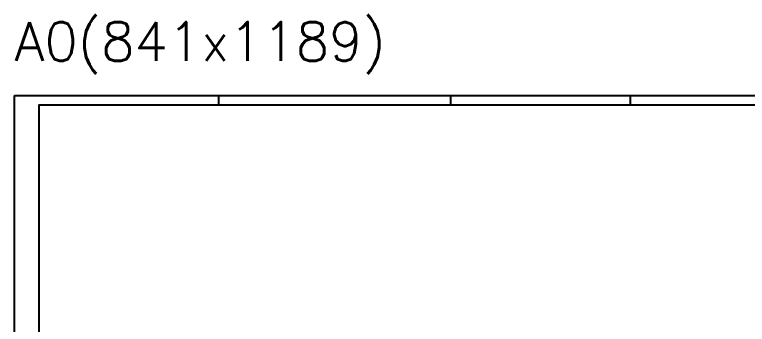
# Model space of a CAD drawing. Header units: metres. Extents: x -1 to 347, y 1 to 93.
# Drawn here: x -0.6 to 74.9, y 61.5 to 93.4 of the extents above; entities that cross this region are included whole.
import ezdxf

# ---------------------------------------------------------------- set-up
doc = ezdxf.new("R2010")
doc.units = ezdxf.units.M
doc.layers.add('LANG-GR-PRANCHA 1', color=8, linetype='Continuous')
doc.layers.add('LANG-GR-PRANCHA 2', color=3, linetype='Continuous')
doc.styles.add('1x50', font='romans.shx', dxfattribs={"height": 0.1})

# ---------------------------------------------------------------- blocks, each defined once
blk = doc.blocks.new('PRANCHA A0')
at = {"layer": 'LANG-GR-PRANCHA 1'}
for p, q in [((21, 84.1), (21, 83.1)), ((44.9, 84.1), (44.9, 83.1)), ((63.4, 84.1), (63.4, 83.1))]:
    blk.add_line(p, q, dxfattribs=at)
blk.add_lwpolyline([(0, 84.1), (118.9, 84.1), (118.9, 0), (0, 0)], close=True, dxfattribs=at)
at = {"layer": 'LANG-GR-PRANCHA 2'}
blk.add_lwpolyline([(2.5, 1), (117.9, 1), (117.9, 83.1), (2.5, 83.1)], close=True, dxfattribs=at)
at = {"layer": 'LANG-GR-PRANCHA 2', "insert": (0, 89.014), "char_height": 4, "attachment_point": 4, "style": '1x50'}
blk.add_mtext_dynamic_manual_height_columns('A0(841x1189)', width=34.46075, gutter_width=0.5, heights=[0], dxfattribs=at)

msp = doc.modelspace()

# ---------------------------------------------------------------- block references
at = {"layer": 'LANG-GR-PRANCHA 1'}
msp.add_blockref('PRANCHA A0', (-0.55, 0.938), dxfattribs=at)

doc.saveas('drawing.dxf')
